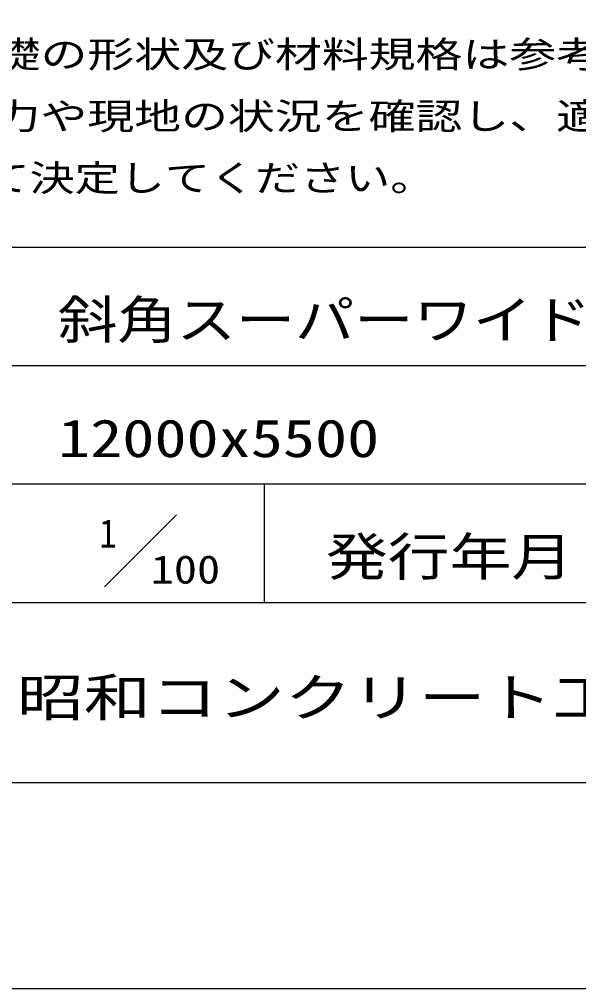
# Model space of a CAD drawing. Units: millimetres at full size; details may follow other scales. Extents: x 0 to 84100, y 0 to 59400.
# Drawn here: x 72125 to 77553, y 0 to 9410 of the extents above; entities that cross this region are included whole.
import ezdxf
from ezdxf.enums import TextEntityAlignment as Align

# ---------------------------------------------------------------- set-up
doc = ezdxf.new("R2010")
doc.units = ezdxf.units.MM
doc.layers.add('D-DOC', color=7, linetype='Continuous')
for name, color, linetype, lineweight in [('D-TTL', 2, 'Continuous', 25), ('D-TTL-FRAM', 2, 'Continuous', 25), ('D-TTL-LINE', 7, 'Continuous', 25), ('D-TTL-TXT', 7, 'Continuous', 25)]:
    doc.layers.add(name, color=color, linetype=linetype, lineweight=lineweight)
doc.styles.add('ＭＳ ゴシック', font='')
doc.styles.get('ＭＳ ゴシック').set_extended_font_data('MS Gothic')

msp = doc.modelspace()

# ---------------------------------------------------------------- linework, layer by layer
at = {"layer": 'D-TTL'}
for points in [[(0, 0), (84100, 0), (84100, 59400), (0, 59400)], [(2000, 2000), (82100, 2000), (82100, 57400), (2000, 57400)]]:
    msp.add_lwpolyline(points, close=True, dxfattribs=at)
at = {"layer": 'D-TTL-FRAM'}
msp.add_line((69600, 7200), (82100, 7200), dxfattribs=at)
at = {"layer": 'D-TTL-LINE'}
for p, q in [((69600, 6050), (82100, 6050)), ((69600, 4900), (82100, 4900)), ((74500, 4900), (74500, 3750)), ((69600, 3750), (82100, 3750))]:
    msp.add_line(p, q, dxfattribs=at)
at = {"layer": 'D-TTL-TXT'}
msp.add_line((72950, 3900), (73650, 4600), dxfattribs=at)

# ---------------------------------------------------------------- texts
at = {"layer": 'D-DOC', "style": 'ＭＳ ゴシック'}
for s, width, p in [('\u3000\u3000３．基礎の形状及び材料規格は参考です。ボックスの', 1.3, (69600, 8864.958)), ('\u3000\u3000\u3000  反力や現地の状況を確認し、適用する指針等に注意', 1.3, (69600, 8264.958)), ('\u3000\u3000\u3000  して決定してください。', 1.25, (69600, 7664.958))]:
    msp.add_text(s, height=256.6, dxfattribs=dict(at, width=width)).set_placement(p, align=Align.BOTTOM_LEFT)
at = {"layer": 'D-TTL-TXT', "style": 'ＭＳ ゴシック'}
for s, height, width, p in [('斜角スーパーワイドボックス(SWB)', 366.6, 1.15, (72500, 6200)), ('12000x5500', 366.6, 1.25, (72500, 5050)), ('1', 274.9, 0.9, (72900, 4200)), ('100', 274.9, 1.2, (73400, 3850)), ('昭和コンクリート工業株式会社', 366.6, 1.3, (72100, 2533.333))]:
    msp.add_text(s, height=height, dxfattribs=dict(at, width=width)).set_placement(p, align=Align.BOTTOM_LEFT)
at = {"layer": 'D-TTL-TXT', "style": 'ＭＳ ゴシック', "width": 1.2}
msp.add_text('発行年月', height=366.6, dxfattribs=at).set_placement((76300, 3900), align=Align.BOTTOM_CENTER)

doc.saveas('drawing.dxf')
